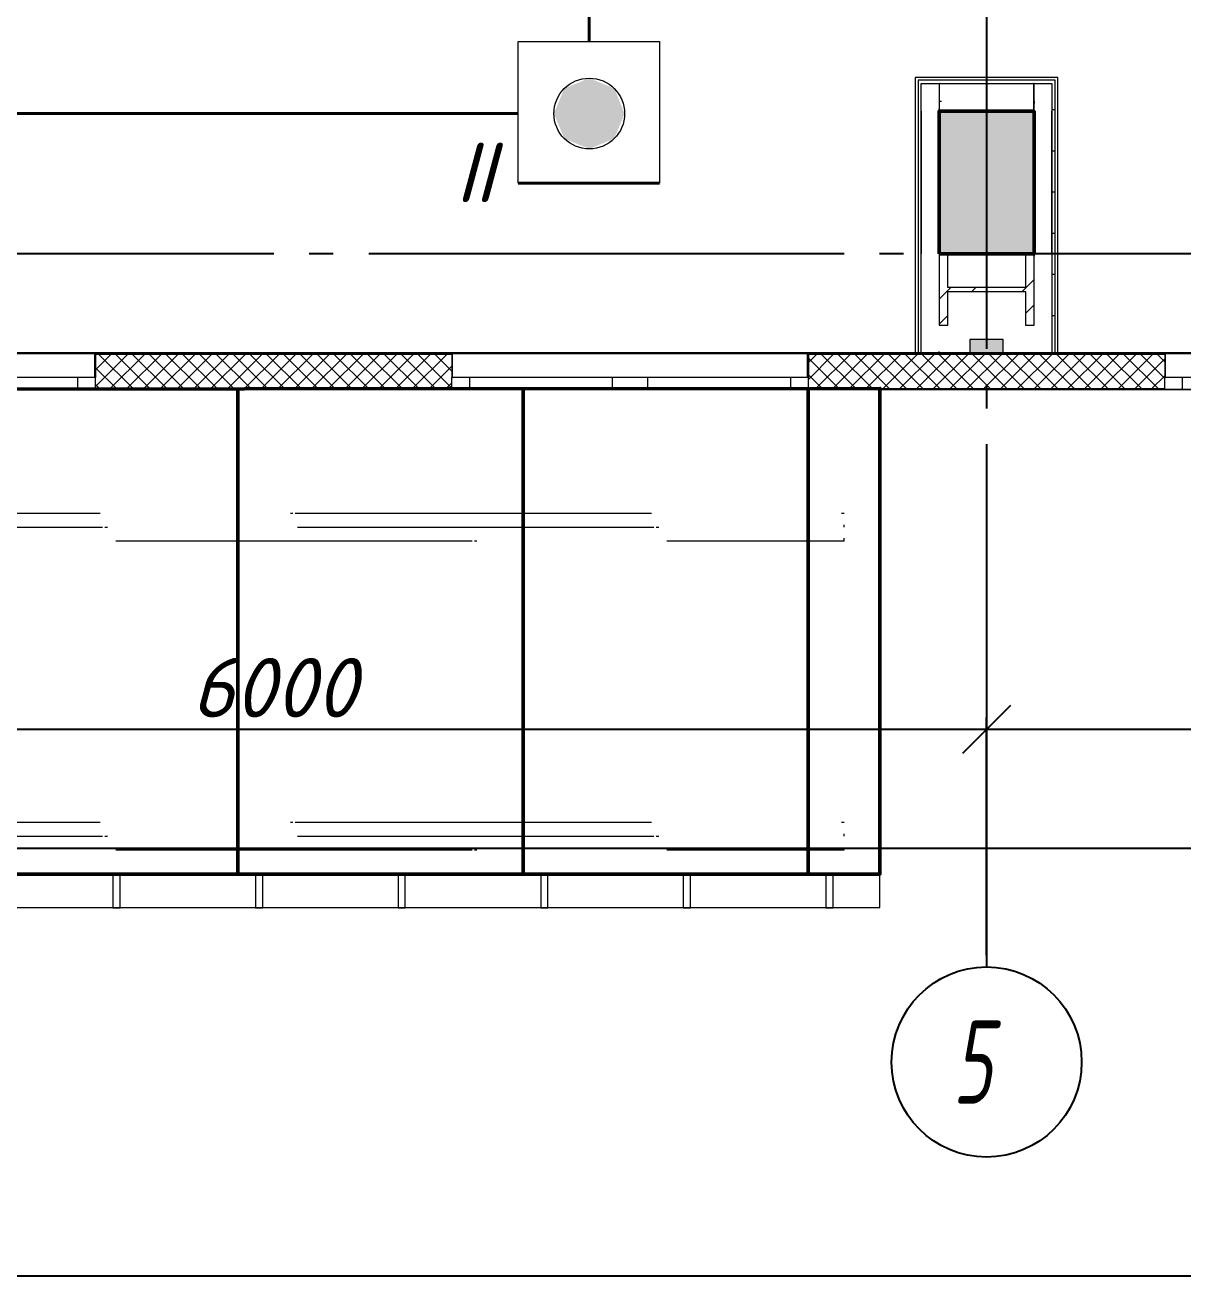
# Model space of a CAD drawing. Header units: millimetres. Extents: x 0 to 1286, y 0 to 420.
# Drawn here: x 417.7 to 466.5, y 56.6 to 109.2 of the extents above; entities that cross this region are included whole.
import ezdxf

# ---------------------------------------------------------------- set-up
doc = ezdxf.new("R2010")
doc.units = ezdxf.units.MM
doc.linetypes.add('ГОСТ 2.303 5', pattern=[24, 20, -1.5, 1, -1.5])
doc.linetypes.add('СПКБ-0000-000-АР#002$0$Achse', pattern=[2300, 0, -800, 1500, 0])
for name, color, linetype in [('Viewport2ForCustomObjects_0', 7, 'Continuous'), ('СПКБ-0000-000-АР#002$0$Колонны новые', 7, 'Continuous'), ('СПКБ-0000-000-АР#002$0$Колонны существующие', 7, 'Continuous'), ('СПКБ-0000-000-АР#002$0$Оболочка - Крыша', 7, 'Continuous'), ('СПКБ-0000-000-АР#002$0$Окна ArchiCAD', 7, 'Continuous'), ('СПКБ-0000-000-АР#002$0$Перекрытие новые', 7, 'Continuous'), ('СПКБ-0000-000-АР#002$0$Стены', 7, 'Continuous'), ('СПКБ-0000-000-АР#002$0$Фахверк', 7, 'Continuous'), ('Строительные оси', 7, 'Continuous'), ('ЭО_РАБОЧЕЕ ОСВЕЩЕНИЕ', 7, 'Continuous')]:
    doc.layers.add(name, color=color, linetype=linetype)
for name, color, linetype, lineweight in [('СПКБ-0000-000-АР#002$0$Балка_Ном._пера__2', 8, 'Continuous', 15), ('СПКБ-0000-000-АР#002$0$К_Прокат_Ном._пера__6', 5, 'Continuous', 9), ('СПКБ-0000-000-АР#002$0$Колонны новые_Ном._пера__20', 1, 'Continuous', 20), ('СПКБ-0000-000-АР#002$0$Колонны существующие_Ном._пера__141', 7, 'Continuous', 50), ('СПКБ-0000-000-АР#002$0$Окна ArchiCAD_Ном._пера__6', 5, 'Continuous', 9), ('СПКБ-0000-000-АР#002$0$Стены_Ном._пера__1', 7, 'Continuous', 13), ('СПКБ-0000-000-АР#002$0$Стены_Ном._пера__20', 1, 'Continuous', 20), ('СПКБ-0000-000-АР#002$0$Фахверк_Ном._пера__1', 7, 'Continuous', 13)]:
    doc.layers.add(name, color=color, linetype=linetype, lineweight=lineweight)
for name, color, linetype, lineweight, true_color in [('СПКБ-0000-000-АР#002$0$Колонны новые_Ном._пера__108', 7, 'Continuous', 13, 0xfd8379), ('СПКБ-0000-000-АР#002$0$Колонны существующие_Ном._пера__102', 7, 'Continuous', 13, 0xcccccc), ('СПКБ-0000-000-АР#002$0$Оболочка - Крыша_Ном._пера__4', 7, 'Continuous', 50, 0x029e21), ('СПКБ-0000-000-АР#002$0$Окна ArchiCAD_Ном._пера__68', 7, 'Continuous', 20, 0xfd4435), ('СПКБ-0000-000-АР#002$0$Перекрытие новые_Ном._пера__161', 7, 'Continuous', 13, 0xe11606), ('СПКБ-0000-000-АР#002$0$Стены_Ном._пера__68', 7, 'Continuous', 20, 0xfd4435), ('СПКБ-0000-000-АР#002$0$Фахверк_Ном._пера__102', 7, 'Continuous', 13, 0xcccccc)]:
    doc.layers.add(name, color=color, linetype=linetype, lineweight=lineweight, true_color=true_color)
doc.styles.add('2.5', font='isocpeui.ttf')
doc.styles.add('CustomTextStyle63', font='isocpeui.ttf', dxfattribs={"width": 0.652013, "height": 3.5})
doc.dimstyles.new('ISO-100', dxfattribs={"dimtxt": 2.5, "dimasz": 2, "dimexe": 0.5, "dimexo": 0.5, "dimgap": 0.5, "dimtad": 1, "dimdec": 0, "dimlfac": 100, "dimzin": 0, "dimdsep": 46, "dimtxsty": '2.5', "dimblk": 'OBLIQUE', "dimcen": 0, "dimdle": 0.5, "dimclrd": 3, "dimclre": 3, "dimadec": 0, "dimazin": 0, "dimtfac": 1, "dimtdec": 0, "dimtmove": 0, "dimatfit": 1, "dimfxl": 1, "dimtolj": 1, "dimtzin": 0, "dimlwd": -1, "dimarcsym": 0})
pattern_1 = [(0, (0, 0), (0, 173.205), [0, -100]), (0, (50, 86.6), (0, 173.205), [0, -100])]
pattern_2 = [(45, (0, 0), (-159.099, 159.099), []), (45, (-53.03, 53.03), (-159.099, 159.099), [])]
pattern_3 = [(45, (0, 0), (-35.35534, 35.35534), []), (135, (0, 0), (35.35534, 35.35534), [])]

# ---------------------------------------------------------------- blocks, each defined once
blk = doc.blocks.new('_Oblique')
at = {"color": 0, "linetype": 'ByBlock', "lineweight": -2}
blk.add_line((-0.5, -0.5), (0.5, 0.5), dxfattribs=at)
blk = doc.blocks.new('*D685')
at = {"layer": 'Defpoints', "color": 0, "ltscale": 100, "transparency": 16777216}
for p in [(458.188, 79.586), (398.188, 69.586), (458.188, 69.586)]:
    blk.add_point(p, dxfattribs=at)
at = {"layer": 'Строительные оси', "color": 3, "lineweight": -2, "ltscale": 100, "transparency": 16777216}
for p, q in [((398.188, 70.086), (398.188, 80.086)), ((458.188, 70.086), (458.188, 80.086))]:
    blk.add_line(p, q, dxfattribs=at)
at = {"layer": 'Строительные оси', "color": 3, "ltscale": 100, "transparency": 16777216}
blk.add_line((397.688, 79.586), (458.688, 79.586), dxfattribs=at)
at = {"layer": 'Строительные оси', "color": 3, "ltscale": 100, "transparency": 16777216, "xscale": 2, "yscale": 2, "zscale": 2, "rotation": 180}
blk.add_blockref('_Oblique', (398.188, 79.586), dxfattribs=at)
at = {"layer": 'Строительные оси', "color": 3, "ltscale": 100, "transparency": 16777216, "xscale": 2, "yscale": 2, "zscale": 2}
blk.add_blockref('_Oblique', (458.188, 79.586), dxfattribs=at)
at = {"layer": 'Строительные оси', "color": 0, "ltscale": 100, "transparency": 16777216, "insert": (428.188, 81.336), "char_height": 2.5, "attachment_point": 5, "style": '2.5'}
blk.add_mtext('\\A1;6000', dxfattribs=at)
blk = doc.blocks.new('*D686')
at = {"layer": 'Defpoints', "color": 0, "ltscale": 100, "transparency": 16777216}
for p in [(515.188, 79.586), (458.188, 69.586), (515.188, 69.586)]:
    blk.add_point(p, dxfattribs=at)
at = {"layer": 'Строительные оси', "color": 3, "lineweight": -2, "ltscale": 100, "transparency": 16777216}
for p, q in [((458.188, 70.086), (458.188, 80.086)), ((515.188, 70.086), (515.188, 80.086))]:
    blk.add_line(p, q, dxfattribs=at)
at = {"layer": 'Строительные оси', "color": 3, "ltscale": 100, "transparency": 16777216}
blk.add_line((457.688, 79.586), (515.688, 79.586), dxfattribs=at)
at = {"layer": 'Строительные оси', "color": 3, "ltscale": 100, "transparency": 16777216, "xscale": 2, "yscale": 2, "zscale": 2, "rotation": 180}
blk.add_blockref('_Oblique', (458.188, 79.586), dxfattribs=at)
at = {"layer": 'Строительные оси', "color": 3, "ltscale": 100, "transparency": 16777216, "xscale": 2, "yscale": 2, "zscale": 2}
blk.add_blockref('_Oblique', (515.188, 79.586), dxfattribs=at)
at = {"layer": 'Строительные оси', "color": 0, "ltscale": 100, "transparency": 16777216, "insert": (486.688, 81.352), "char_height": 2.5, "attachment_point": 5, "style": '2.5'}
blk.add_mtext('\\A1;5700', dxfattribs=at)
blk = doc.blocks.new('*D689')
at = {"layer": 'Defpoints', "color": 0, "ltscale": 100, "transparency": 16777216}
for p in [(584.188, 74.586), (98.188, 69.586), (584.188, 69.586)]:
    blk.add_point(p, dxfattribs=at)
at = {"layer": 'Строительные оси', "color": 3, "lineweight": -2, "ltscale": 100, "transparency": 16777216}
for p, q in [((98.188, 70.086), (98.188, 75.086)), ((584.188, 70.086), (584.188, 75.086))]:
    blk.add_line(p, q, dxfattribs=at)
at = {"layer": 'Строительные оси', "color": 3, "ltscale": 100, "transparency": 16777216}
blk.add_line((97.688, 74.586), (584.688, 74.586), dxfattribs=at)
at = {"layer": 'Строительные оси', "color": 3, "ltscale": 100, "transparency": 16777216, "xscale": 2, "yscale": 2, "zscale": 2, "rotation": 180}
blk.add_blockref('_Oblique', (98.188, 74.586), dxfattribs=at)
at = {"layer": 'Строительные оси', "color": 3, "ltscale": 100, "transparency": 16777216, "xscale": 2, "yscale": 2, "zscale": 2}
blk.add_blockref('_Oblique', (584.188, 74.586), dxfattribs=at)
at = {"layer": 'Строительные оси', "color": 0, "ltscale": 100, "transparency": 16777216, "insert": (348.084, 76.336), "char_height": 2.5, "attachment_point": 5, "style": '2.5'}
blk.add_mtext('\\A1;48600', dxfattribs=at)
blk = doc.blocks.new('*E728')
at = {"layer": 'Строительные оси', "color": 3, "linetype": 'ГОСТ 2.303 5', "lineweight": 25}
for p, q in [((120.431, 258.857), (120.431, -45.143)), ((186.431, -21.143), (-283.569, -21.143)), ((120.431, -45.143), (120.431, -51.143))]:
    blk.add_line(p, q, dxfattribs=at)
at = {"layer": 'Строительные оси', "color": 3, "linetype": 'Continuous', "lineweight": 25}
blk.add_circle((120.431, -55.143), 4, dxfattribs=at)
at = {"layer": 'ЭО_РАБОЧЕЕ ОСВЕЩЕНИЕ', "color": 5, "lineweight": 40}
for p, q in [((103.712, -12.216), (103.712, -10.817)), ((77.644, -15.241), (100.72, -15.241)), ((106.67, -18.166), (100.72, -18.166))]:
    blk.add_line(p, q, dxfattribs=at)
at = {"layer": 'ЭО_РАБОЧЕЕ ОСВЕЩЕНИЕ', "color": 7, "lineweight": 0}
for p, q in [((100.72, -12.216), (106.67, -12.216)), ((100.72, -18.166), (100.72, -12.216)), ((106.67, -12.216), (106.67, -18.166))]:
    blk.add_line(p, q, dxfattribs=at)
blk.add_circle((103.712, -15.241), 1.488, dxfattribs=at)
at = {"layer": 'ЭО_РАБОЧЕЕ ОСВЕЩЕНИЕ', "color": 5, "lineweight": 0}
for points in [[(102.66, -14.189), (102.224, -15.241), (105.199, -15.241)], [(103.712, -13.753), (102.66, -14.189), (104.764, -14.189)], [(102.66, -14.189), (104.764, -14.189), (105.199, -15.241)], [(102.224, -15.241), (102.66, -16.292), (104.764, -16.292)], [(102.224, -15.241), (105.199, -15.241), (104.764, -16.292)], [(102.66, -16.292), (104.764, -16.292), (103.712, -16.728)]]:
    blk.add_solid(points, dxfattribs=at)
at = {"layer": 'Строительные оси', "linetype": 'Continuous', "lineweight": 25, "style": 'CustomTextStyle63', "width": 0.652013}
blk.add_text('5', height=3.5, dxfattribs=at).set_placement((118.993, -56.893))
blk = doc.blocks.new('СПКБ-0000-000-АР#002$0$Перекрытие_1', base_point=(-24406.7, -2530.4))
at = {"layer": 'СПКБ-0000-000-АР#002$0$Перекрытие новые_Ном._пера__161', "color": 12, "linetype": 'Continuous', "lineweight": 13, "true_color": 0xe11606, "flags": 128}
blk.add_lwpolyline([(17852.7, -2530.3), (5844.3, -2530.3), (5849.1, -2225.3), (4547.2, -2225.3), (4547.2, 885.7), (293.1, 885.7), (293.1, -2514.3), (-24406.7, -2530.4)], dxfattribs=at)
blk = doc.blocks.new('СПКБ-0000-000-АР#002$0$Стена_132', base_point=(11843.1, -1472))
at = {"layer": 'СПКБ-0000-000-АР#002$0$Стены_Ном._пера__20', "linetype": 'Continuous', "lineweight": 20}
h = blk.add_hatch(dxfattribs=at)
h.set_pattern_fill('ШТУКАТУРКА', color=1, style=0, pattern_type=2)
h.set_pattern_definition(pattern_1)
h.paths.add_polyline_path([(12343.1, -1372), (11743.1, -1372), (11755.1, -1384), (12331.1, -1384)])
h = blk.add_hatch(dxfattribs=at)
h.set_pattern_fill('ШТУКАТУРКА', color=1, style=0, pattern_type=2)
h.set_pattern_definition(pattern_1)
h.paths.add_polyline_path([(11768.1, -1397), (12318.1, -1397), (12331.1, -1384), (11755.1, -1384)])
at = {"layer": 'СПКБ-0000-000-АР#002$0$Стены_Ном._пера__1', "color": 7, "linetype": 'СПКБ-0000-000-АР#002$0$Achse', "lineweight": 13, "flags": 128}
blk.add_lwpolyline([(11843.1, -1472), (12243.1, -1472)], dxfattribs=at)
at = {"layer": 'СПКБ-0000-000-АР#002$0$Стены_Ном._пера__20', "color": 1, "linetype": 'Continuous', "lineweight": 20, "flags": 128}
blk.add_lwpolyline([(12343.1, -1372), (11743.1, -1372)], dxfattribs=at)
at = {"layer": 'СПКБ-0000-000-АР#002$0$Стены_Ном._пера__68', "color": 20, "linetype": 'Continuous', "lineweight": 20, "true_color": 0xfd4435}
for p, q in [((12331.1, -1384), (11755.1, -1384)), ((11768.1, -1397), (12318.1, -1397))]:
    blk.add_line(p, q, dxfattribs=at)
blk = doc.blocks.new('СПКБ-0000-000-АР#002$0$Стена_133', base_point=(12243.1, -1472))
at = {"layer": 'СПКБ-0000-000-АР#002$0$Стены_Ном._пера__20', "linetype": 'Continuous', "lineweight": 20}
h = blk.add_hatch(dxfattribs=at)
h.set_pattern_fill('ШТУКАТУРКА', color=1, style=0, pattern_type=2)
h.set_pattern_definition(pattern_1)
h.paths.add_polyline_path([(12318.1, -1397), (12318.1, -1514.3), (12331.1, -1514.3), (12331.1, -1384)])
h = blk.add_hatch(dxfattribs=at)
h.set_pattern_fill('ШТУКАТУРКА', color=1, style=0, pattern_type=2)
h.set_pattern_definition(pattern_1)
h.paths.add_polyline_path([(12343.1, -1514.3), (12343.1, -1372), (12331.1, -1384), (12331.1, -1514.3)])
h = blk.add_hatch(dxfattribs=at)
h.set_pattern_fill('ШТУКАТУРКА', color=1, style=0, pattern_type=2)
h.set_pattern_definition(pattern_1)
h.paths.add_polyline_path([(12331.1, -2114.3), (12331.1, -1514.3), (12318.1, -1514.3), (12318.1, -2114.3)])
h = blk.add_hatch(dxfattribs=at)
h.set_pattern_fill('ШТУКАТУРКА', color=1, style=0, pattern_type=2)
h.set_pattern_definition(pattern_1)
h.paths.add_polyline_path([(12343.1, -2114.3), (12343.1, -1514.3), (12331.1, -1514.3), (12331.1, -2114.3)])
h = blk.add_hatch(dxfattribs=at)
h.set_pattern_fill('ШТУКАТУРКА', color=1, style=0, pattern_type=2)
h.set_pattern_definition(pattern_1)
h.paths.add_polyline_path([(12318.1, -2114.3), (12318.1, -2534.7), (12331.1, -2534.7), (12331.1, -2114.3)])
h = blk.add_hatch(dxfattribs=at)
h.set_pattern_fill('ШТУКАТУРКА', color=1, style=0, pattern_type=2)
h.set_pattern_definition(pattern_1)
h.paths.add_polyline_path([(12343.1, -2534.7), (12343.1, -2114.3), (12331.1, -2114.3), (12331.1, -2534.7)])
at = {"layer": 'СПКБ-0000-000-АР#002$0$Стены_Ном._пера__1', "color": 7, "linetype": 'СПКБ-0000-000-АР#002$0$Achse', "lineweight": 13, "flags": 128}
for points in [[(12243.1, -1472), (12243.1, -1514.3)], [(12243.1, -2114.3), (12243.1, -2534.7)]]:
    blk.add_lwpolyline(points, dxfattribs=at)
at = {"layer": 'СПКБ-0000-000-АР#002$0$Стены_Ном._пера__1', "color": 7, "linetype": 'Continuous', "lineweight": 13, "flags": 128}
blk.add_lwpolyline([(12243.1, -2534.7), (12318.1, -2534.7)], dxfattribs=at)
at = {"layer": 'СПКБ-0000-000-АР#002$0$Стены_Ном._пера__20', "color": 1, "linetype": 'Continuous', "lineweight": 20, "flags": 128}
for points in [[(12343.1, -2534.7), (12343.1, -1372)], [(12318.1, -2534.7), (12331.1, -2534.7)], [(12331.1, -2534.7), (12343.1, -2534.7)]]:
    blk.add_lwpolyline(points, dxfattribs=at)
at = {"layer": 'СПКБ-0000-000-АР#002$0$Стены_Ном._пера__68', "color": 20, "linetype": 'Continuous', "lineweight": 20, "true_color": 0xfd4435}
for p, q in [((12318.1, -1397), (12318.1, -1514.3)), ((12331.1, -1514.3), (12331.1, -1384)), ((12318.1, -2114.3), (12318.1, -1514.3)), ((12318.1, -1514.3), (12318.1, -2114.3)), ((12331.1, -2114.3), (12331.1, -1514.3)), ((12318.1, -2114.3), (12318.1, -2534.7)), ((12331.1, -2534.7), (12331.1, -2114.3))]:
    blk.add_line(p, q, dxfattribs=at)
blk = doc.blocks.new('СПКБ-0000-000-АР#002$0$Стена_134', base_point=(11843.1, -1472))
at = {"layer": 'СПКБ-0000-000-АР#002$0$Стены_Ном._пера__20', "linetype": 'Continuous', "lineweight": 20}
h = blk.add_hatch(dxfattribs=at)
h.set_pattern_fill('ШТУКАТУРКА', color=1, style=0, pattern_type=2)
h.set_pattern_definition(pattern_1)
h.paths.add_polyline_path([(11743.1, -1372), (11743.1, -1514.3), (11755.1, -1514.3), (11755.1, -1384)])
h = blk.add_hatch(dxfattribs=at)
h.set_pattern_fill('ШТУКАТУРКА', color=1, style=0, pattern_type=2)
h.set_pattern_definition(pattern_1)
h.paths.add_polyline_path([(11768.1, -1514.3), (11768.1, -1397), (11755.1, -1384), (11755.1, -1514.3)])
h = blk.add_hatch(dxfattribs=at)
h.set_pattern_fill('ШТУКАТУРКА', color=1, style=0, pattern_type=2)
h.set_pattern_definition(pattern_1)
h.paths.add_polyline_path([(11743.1, -1514.3), (11743.1, -2114.3), (11755.1, -2114.3), (11755.1, -1514.3)])
h = blk.add_hatch(dxfattribs=at)
h.set_pattern_fill('ШТУКАТУРКА', color=1, style=0, pattern_type=2)
h.set_pattern_definition(pattern_1)
h.paths.add_polyline_path([(11755.1, -1514.3), (11755.1, -2114.3), (11768.1, -2114.3), (11768.1, -1514.3)])
h = blk.add_hatch(dxfattribs=at)
h.set_pattern_fill('ШТУКАТУРКА', color=1, style=0, pattern_type=2)
h.set_pattern_definition(pattern_1)
h.paths.add_polyline_path([(11743.1, -2114.3), (11743.1, -2534.7), (11755.1, -2534.7), (11755.1, -2114.3)])
h = blk.add_hatch(dxfattribs=at)
h.set_pattern_fill('ШТУКАТУРКА', color=1, style=0, pattern_type=2)
h.set_pattern_definition(pattern_1)
h.paths.add_polyline_path([(11768.1, -2534.7), (11768.1, -2114.3), (11755.1, -2114.3), (11755.1, -2534.7)])
at = {"layer": 'СПКБ-0000-000-АР#002$0$Стены_Ном._пера__1', "color": 7, "linetype": 'СПКБ-0000-000-АР#002$0$Achse', "lineweight": 13, "flags": 128}
for points in [[(11843.1, -1514.3), (11843.1, -1472)], [(11843.1, -2534.7), (11843.1, -2114.3)]]:
    blk.add_lwpolyline(points, dxfattribs=at)
at = {"layer": 'СПКБ-0000-000-АР#002$0$Стены_Ном._пера__1', "color": 7, "linetype": 'Continuous', "lineweight": 13, "flags": 128}
blk.add_lwpolyline([(11843.1, -2534.7), (11768.1, -2534.7)], dxfattribs=at)
at = {"layer": 'СПКБ-0000-000-АР#002$0$Стены_Ном._пера__20', "color": 1, "linetype": 'Continuous', "lineweight": 20, "flags": 128}
for points in [[(11743.1, -1372), (11743.1, -2534.7)], [(11755.1, -2534.7), (11743.1, -2534.7)], [(11768.1, -2534.7), (11755.1, -2534.7)]]:
    blk.add_lwpolyline(points, dxfattribs=at)
at = {"layer": 'СПКБ-0000-000-АР#002$0$Стены_Ном._пера__68', "color": 20, "linetype": 'Continuous', "lineweight": 20, "true_color": 0xfd4435}
for p, q in [((11755.1, -1384), (11755.1, -1514.3)), ((11768.1, -1514.3), (11768.1, -1397)), ((11755.1, -1514.3), (11755.1, -2114.3)), ((11768.1, -1514.3), (11768.1, -2114.3)), ((11768.1, -2114.3), (11768.1, -1514.3)), ((11755.1, -2114.3), (11755.1, -2534.7)), ((11768.1, -2534.7), (11768.1, -2114.3))]:
    blk.add_line(p, q, dxfattribs=at)
blk = doc.blocks.new('СПКБ-0000-000-АР#002$0$Колонна_8', base_point=(12043.1, -1814.3))
at = {"layer": 'СПКБ-0000-000-АР#002$0$Колонны существующие_Ном._пера__102', "linetype": 'Continuous', "lineweight": 13, "true_color": 0xcccccc}
blk.add_hatch(color=254, dxfattribs=at).paths.add_polyline_path([(11843.1, -2114.3), (12243.1, -2114.3), (12243.1, -1514.3), (11843.1, -1514.3)])
at = {"layer": 'СПКБ-0000-000-АР#002$0$Колонны существующие_Ном._пера__141', "color": 7, "linetype": 'Continuous', "lineweight": 50, "flags": 128}
blk.add_lwpolyline([(11843.1, -2114.3), (12243.1, -2114.3), (12243.1, -1514.3), (11843.1, -1514.3)], close=True, dxfattribs=at)
blk = doc.blocks.new('СПКБ-0000-000-АР#002$0$Колонна_37', base_point=(12043.1, -2264.3))
at = {"layer": 'СПКБ-0000-000-АР#002$0$Колонны новые_Ном._пера__108', "linetype": 'Continuous', "lineweight": 13, "true_color": 0xfd8379}
h = blk.add_hatch(dxfattribs=at)
h.set_pattern_fill('СТАЛЬ', color=11, style=0, pattern_type=2)
h.set_pattern_definition(pattern_2)
h.paths.add_polyline_path([(12243.1, -2414.3), (12243.1, -2114.3), (12206.5, -2114.3), (12206.5, -2255.5), (11879.8, -2255.5), (11879.8, -2114.3), (11843.1, -2114.3), (11843.1, -2414.3), (11879.8, -2414.3), (11879.8, -2273), (12206.5, -2273), (12206.5, -2414.3)])
at = {"layer": 'СПКБ-0000-000-АР#002$0$Колонны новые_Ном._пера__20', "color": 1, "linetype": 'Continuous', "lineweight": 20}
for p, q in [((11879.8, -2114.3), (11843.1, -2114.3)), ((11843.1, -2114.3), (11843.1, -2414.3)), ((11879.8, -2255.5), (11879.8, -2114.3)), ((12243.1, -2114.3), (12206.5, -2114.3)), ((12206.5, -2114.3), (12206.5, -2255.5)), ((12243.1, -2414.3), (12243.1, -2114.3)), ((12206.5, -2255.5), (11879.8, -2255.5)), ((11879.8, -2414.3), (11879.8, -2273)), ((11879.8, -2273), (12206.5, -2273)), ((12206.5, -2273), (12206.5, -2414.3)), ((11843.1, -2414.3), (11879.8, -2414.3)), ((12206.5, -2414.3), (12243.1, -2414.3))]:
    blk.add_line(p, q, dxfattribs=at)
blk = doc.blocks.new('СПКБ-0000-000-АР#002$0$Колонна_38', base_point=(11843.1, -1456.8))
at = {"layer": 'СПКБ-0000-000-АР#002$0$Колонны новые_Ном._пера__108', "linetype": 'Continuous', "lineweight": 13, "true_color": 0xfd8379}
h = blk.add_hatch(dxfattribs=at)
h.set_pattern_fill('СТАЛЬ', color=11, style=0, pattern_type=2)
h.set_pattern_definition(pattern_2)
h.paths.add_polyline_path([(12243.1, -1397.9), (12241.1, -1397.9), (12241.1, -1510.9), (11845.1, -1510.9), (11845.1, -1397.9), (11843.1, -1397.9), (11843.1, -1510.9), (11843.1, -1512.9), (11845.1, -1512.9), (12241.1, -1512.9), (12243.1, -1512.9), (12243.1, -1510.9)])
at = {"layer": 'СПКБ-0000-000-АР#002$0$Колонны новые_Ном._пера__20', "color": 1, "linetype": 'Continuous', "lineweight": 20}
for p, q in [((11845.1, -1397.9), (11843.1, -1397.9)), ((11843.1, -1397.9), (11843.1, -1510.9)), ((11845.1, -1510.9), (11845.1, -1397.9)), ((12243.1, -1397.9), (12241.1, -1397.9)), ((12241.1, -1397.9), (12241.1, -1510.9)), ((12243.1, -1510.9), (12243.1, -1397.9)), ((11843.1, -1510.9), (11843.1, -1512.9)), ((11843.1, -1512.9), (11845.1, -1512.9)), ((12241.1, -1510.9), (11845.1, -1510.9)), ((11845.1, -1512.9), (12241.1, -1512.9)), ((12241.1, -1512.9), (12243.1, -1512.9)), ((12243.1, -1512.9), (12243.1, -1510.9))]:
    blk.add_line(p, q, dxfattribs=at)
blk = doc.blocks.new('СПКБ-0000-000-АР#002$0$Крыша_2', base_point=(3569.7, -4723.7))
at = {"layer": 'СПКБ-0000-000-АР#002$0$Оболочка - Крыша_Ном._пера__4', "linetype": 'Continuous', "lineweight": 50, "true_color": 0x029e21}
h = blk.add_hatch(dxfattribs=at)
h.set_pattern_fill('ПАНЕЛЬ_СЭНДВИЧ_ГОРИЗ', color=104, style=0, pattern_type=2)
h.set_pattern_definition([(90, (7867.6, -3973), (-1200, 0), [])])
h.paths.add_polyline_path([(3569.7, -4723.7), (11594, -4723.7), (11594, -2680.3), (3569.7, -2684.3)])
at = {"layer": 'СПКБ-0000-000-АР#002$0$Оболочка - Крыша_Ном._пера__4', "color": 104, "linetype": 'Continuous', "lineweight": 50, "true_color": 0x029e21, "flags": 128}
blk.add_lwpolyline([(3569.7, -4723.7), (11594, -4723.7), (11594, -2680.3), (3569.7, -2684.3)], close=True, dxfattribs=at)
blk = doc.blocks.new('СПКБ-0000-000-АР#002$0$Балка - Двутавр 19')
at = {"layer": 'СПКБ-0000-000-АР#002$0$Балка_Ном._пера__2', "color": 8, "linetype": 'СПКБ-0000-000-АР#002$0$Achse', "lineweight": 15}
for p, q in [((7750, 57.15), (3875, 57.15)), ((7750, 0), (7750, 57.15)), ((0, 0), (7750, 0)), ((7750, -57.15), (7750, 0)), ((3875, -57.15), (7750, -57.15))]:
    blk.add_line(p, q, dxfattribs=at)
blk = doc.blocks.new('СПКБ-0000-000-АР#002$0$Желоб Водосточный 19')
at = {"layer": 'СПКБ-0000-000-АР#002$0$К_Прокат_Ном._пера__6', "color": 5, "linetype": 'Continuous', "lineweight": 9}
for p, q in [((4012.2, 70), (0, 70)), ((0, 70), (0, -70)), ((215, 72), (185, 72)), ((185, 72), (185, -72)), ((215, -72), (215, 72)), ((815, 72), (785, 72)), ((785, 72), (785, -72)), ((815, -72), (815, 72)), ((1415, 72), (1385, 72)), ((1385, 72), (1385, -72)), ((1415, -72), (1415, 72)), ((2015, 72), (1985, 72)), ((1985, 72), (1985, -72)), ((2015, -72), (2015, 72)), ((2615, 72), (2585, 72)), ((2585, 72), (2585, -72)), ((2615, -72), (2615, 72)), ((3215, 72), (3185, 72)), ((3185, 72), (3185, -72)), ((3215, -72), (3215, 72)), ((3815, 72), (3785, 72)), ((3785, 72), (3785, -72)), ((3815, -72), (3815, 72)), ((4012.2, -70), (4012.2, 70)), ((0, -70), (4012.2, -70)), ((185, -72), (215, -72)), ((785, -72), (815, -72)), ((1385, -72), (1415, -72)), ((1985, -72), (2015, -72)), ((2585, -72), (2615, -72)), ((3185, -72), (3215, -72)), ((3785, -72), (3815, -72))]:
    blk.add_line(p, q, dxfattribs=at)
blk = doc.blocks.new('СПКБ-0000-000-АР#002$0$Двустворчатое Окно 19')
at = {"layer": 'СПКБ-0000-000-АР#002$0$Окна ArchiCAD_Ном._пера__6', "color": 5, "linetype": 'Continuous', "lineweight": 9}
for p, q in [((-747, 100), (747, 100)), ((-750, 0), (-675, 0)), ((-675, 0), (-675, -50)), ((-675, 0), (-75, 0)), ((-75, -50), (-75, 0)), ((-75, 0), (0, 0)), ((0, 0), (75, 0)), ((75, 0), (75, -50)), ((75, 0), (675, 0)), ((675, -50), (675, 0)), ((675, 0), (750, 0)), ((-750, -50), (750, -50)), ((-675, -50), (-750, -50)), ((-75, -50), (-675, -50)), ((0, -50), (-75, -50)), ((75, -50), (0, -50)), ((675, -50), (75, -50)), ((750, -50), (675, -50))]:
    blk.add_line(p, q, dxfattribs=at)
at = {"layer": 'СПКБ-0000-000-АР#002$0$Окна ArchiCAD_Ном._пера__68', "color": 20, "linetype": 'Continuous', "lineweight": 20, "true_color": 0xfd4435}
for p, q in [((-750, -47), (-750, 0)), ((750, -47), (750, 0)), ((-750, -50), (-750, -47)), ((750, -50), (750, -47))]:
    blk.add_line(p, q, dxfattribs=at)
blk = doc.blocks.new('СПКБ-0000-000-АР#002$0$Стена_265', base_point=(-24406.7, -2534.3))
at = {"layer": 'СПКБ-0000-000-АР#002$0$Стены_Ном._пера__68', "linetype": 'Continuous', "lineweight": 20, "true_color": 0xfd4435}
for points in [[(8293.1, -2534.3), (8290.1, -2534.3), (8290.1, -2634.3), (8293.1, -2634.3), (8293.1, -2537.3)], [(9793.1, -2534.3), (8293.1, -2534.3), (8293.1, -2537.3), (9793.1, -2537.3)], [(9796.1, -2534.3), (9793.1, -2534.3), (9793.1, -2537.3), (9793.1, -2634.3), (9796.1, -2634.3)], [(11293.1, -2534.3), (11290.1, -2534.3), (11290.1, -2634.3), (11293.1, -2634.3), (11293.1, -2537.3)], [(11293.1, -2537.3), (12793.1, -2537.3), (12793.1, -2534.3), (11293.1, -2534.3)], [(12796.1, -2534.3), (12793.1, -2534.3), (12793.1, -2537.3), (12793.1, -2634.3), (12796.1, -2634.3)], [(9793.1, -2681.3), (8293.1, -2681.3), (8293.1, -2684.3), (9793.1, -2684.3)], [(11293.1, -2681.3), (11293.1, -2684.3), (12793.1, -2684.3), (12793.1, -2681.3)]]:
    blk.add_hatch(color=20, dxfattribs=at).paths.add_polyline_path(points)
h = blk.add_hatch(dxfattribs=at)
h.set_pattern_fill('СЕТКА_5X5_ДИАГОНАЛЬНАЯ', color=20, style=0, pattern_type=2)
h.set_pattern_definition(pattern_3)
h.paths.add_polyline_path([(8293.1, -2681.3), (9793.1, -2681.3), (9793.1, -2634.3), (9793.1, -2537.3), (8293.1, -2537.3), (8293.1, -2634.3)])
h = blk.add_hatch(dxfattribs=at)
h.set_pattern_fill('СЕТКА_5X5_ДИАГОНАЛЬНАЯ', color=20, style=0, pattern_type=2)
h.set_pattern_definition(pattern_3)
h.paths.add_polyline_path([(11293.1, -2681.3), (12793.1, -2681.3), (12793.1, -2634.3), (12793.1, -2537.3), (11293.1, -2537.3), (11293.1, -2634.3)])
at = {"layer": 'СПКБ-0000-000-АР#002$0$Стены_Ном._пера__68', "color": 20, "linetype": 'Continuous', "lineweight": 20, "true_color": 0xfd4435}
for p, q in [((8290.1, -2634.3), (8290.1, -2534.3)), ((8293.1, -2534.3), (8290.1, -2534.3)), ((9793.1, -2537.3), (8293.1, -2537.3)), ((8293.1, -2537.3), (8293.1, -2634.3)), ((9793.1, -2534.3), (9796.1, -2534.3)), ((9793.1, -2537.3), (9793.1, -2634.3)), ((9796.1, -2634.3), (9796.1, -2534.3)), ((11290.1, -2634.3), (11290.1, -2534.3)), ((11293.1, -2534.3), (11290.1, -2534.3)), ((12793.1, -2537.3), (11293.1, -2537.3)), ((11293.1, -2537.3), (11293.1, -2634.3)), ((12793.1, -2534.3), (12796.1, -2534.3)), ((12793.1, -2537.3), (12793.1, -2634.3)), ((12796.1, -2634.3), (12796.1, -2534.3)), ((8293.1, -2634.3), (8290.1, -2634.3)), ((8293.1, -2681.3), (8293.1, -2634.3)), ((8293.1, -2681.3), (9793.1, -2681.3)), ((8293.1, -2684.3), (8293.1, -2681.3)), ((9793.1, -2634.3), (9796.1, -2634.3)), ((9793.1, -2681.3), (9793.1, -2634.3)), ((9793.1, -2684.3), (9793.1, -2681.3)), ((11293.1, -2634.3), (11290.1, -2634.3)), ((11293.1, -2681.3), (11293.1, -2634.3)), ((11293.1, -2681.3), (12793.1, -2681.3)), ((11293.1, -2684.3), (11293.1, -2681.3)), ((12793.1, -2634.3), (12796.1, -2634.3)), ((12793.1, -2681.3), (12793.1, -2634.3)), ((12793.1, -2684.3), (12793.1, -2681.3))]:
    blk.add_line(p, q, dxfattribs=at)
at = {"layer": 'СПКБ-0000-000-АР#002$0$Стены_Ном._пера__68', "color": 20, "linetype": 'Continuous', "lineweight": 20, "true_color": 0xfd4435, "flags": 128}
for points in [[(9793.1, -2534.3), (8293.1, -2534.3)], [(12793.1, -2534.3), (11293.1, -2534.3)], [(8293.1, -2684.3), (9793.1, -2684.3)], [(11293.1, -2684.3), (12793.1, -2684.3)]]:
    blk.add_lwpolyline(points, dxfattribs=at)
at = {"layer": 'СПКБ-0000-000-АР#002$0$Окна ArchiCAD', "color": 5, "linetype": 'Continuous', "lineweight": 9, "xscale": -1, "zscale": 1000}
for p in [(7543.1, -2634.3), (10543.1, -2634.3), (13543.1, -2634.3)]:
    blk.add_blockref('СПКБ-0000-000-АР#002$0$Двустворчатое Окно 19', p, dxfattribs=at)
blk = doc.blocks.new('СПКБ-0000-000-АР#002$0$Колонна_127', base_point=(12043.1, -2504.3))
at = {"layer": 'СПКБ-0000-000-АР#002$0$Фахверк_Ном._пера__102', "linetype": 'Continuous', "lineweight": 13, "true_color": 0xcccccc}
blk.add_hatch(color=254, dxfattribs=at).paths.add_polyline_path([(11973.1, -2534.3), (12113.1, -2534.3), (12113.1, -2474.3), (11973.1, -2474.3)])
at = {"layer": 'СПКБ-0000-000-АР#002$0$Фахверк_Ном._пера__1', "color": 7, "linetype": 'Continuous', "lineweight": 13, "flags": 128}
blk.add_lwpolyline([(11973.1, -2534.3), (12113.1, -2534.3), (12113.1, -2474.3), (11973.1, -2474.3)], close=True, dxfattribs=at)
blk = doc.blocks.new('*E727')
at = {"layer": 'СПКБ-0000-000-АР#002$0$Балка_Ном._пера__2', "color": 8, "linetype": 'СПКБ-0000-000-АР#002$0$Achse', "lineweight": 15, "xscale": 0.01, "yscale": 0.01, "zscale": 10}
for p in [(313.25, 16.019), (313.25, 3.019)]:
    blk.add_blockref('СПКБ-0000-000-АР#002$0$Балка - Двутавр 19', p, dxfattribs=at)
at = {"layer": 'СПКБ-0000-000-АР#002$0$К_Прокат_Ном._пера__6', "color": 5, "linetype": 'Continuous', "lineweight": 9, "xscale": 0.01, "yscale": 0.01, "zscale": 10}
blk.add_blockref('СПКБ-0000-000-АР#002$0$Желоб Водосточный 19', (352.137, 0.72), dxfattribs=at)
at = {"layer": 'СПКБ-0000-000-АР#002$0$Колонны новые', "color": 1, "lineweight": 20, "xscale": 0.01, "yscale": 0.01, "zscale": 0.01}
for name, p in [('СПКБ-0000-000-АР#002$0$Колонна_38', (394.75, 34.09)), ('СПКБ-0000-000-АР#002$0$Колонна_37', (396.75, 26.015))]:
    blk.add_blockref(name, p, dxfattribs=at)
at = {"layer": 'СПКБ-0000-000-АР#002$0$Колонны существующие', "color": 7, "lineweight": 50, "xscale": 0.01, "yscale": 0.01, "zscale": 0.01}
blk.add_blockref('СПКБ-0000-000-АР#002$0$Колонна_8', (396.75, 30.515), dxfattribs=at)
at = {"layer": 'СПКБ-0000-000-АР#002$0$Оболочка - Крыша', "color": 104, "linetype": 'Continuous', "lineweight": 50, "true_color": 0x029e21, "xscale": 0.01, "yscale": 0.01, "zscale": 0.01}
blk.add_blockref('СПКБ-0000-000-АР#002$0$Крыша_2', (312.016, 1.42), dxfattribs=at)
at = {"layer": 'СПКБ-0000-000-АР#002$0$Перекрытие новые', "color": 12, "linetype": 'Continuous', "lineweight": 13, "true_color": 0xe11606, "xscale": 0.01, "yscale": 0.01, "zscale": 0.01}
blk.add_blockref('СПКБ-0000-000-АР#002$0$Перекрытие_1', (32.251, 23.353), dxfattribs=at)
at = {"layer": 'СПКБ-0000-000-АР#002$0$Стены', "color": 12, "lineweight": 50, "true_color": 0xdf0000, "xscale": 0.01, "yscale": 0.01, "zscale": 0.01}
for name, p in [('СПКБ-0000-000-АР#002$0$Стена_132', (394.75, 33.937)), ('СПКБ-0000-000-АР#002$0$Стена_134', (394.75, 33.937)), ('СПКБ-0000-000-АР#002$0$Стена_133', (398.75, 33.937))]:
    blk.add_blockref(name, p, dxfattribs=at)
at = {"layer": 'СПКБ-0000-000-АР#002$0$Стены', "color": 20, "lineweight": 20, "true_color": 0xfd4435, "xscale": 0.01, "yscale": 0.01, "zscale": 0.01}
blk.add_blockref('СПКБ-0000-000-АР#002$0$Стена_265', (32.251, 23.314), dxfattribs=at)
at = {"layer": 'СПКБ-0000-000-АР#002$0$Фахверк', "color": 7, "lineweight": 13, "xscale": 0.01, "yscale": 0.01, "zscale": 0.01}
blk.add_blockref('СПКБ-0000-000-АР#002$0$Колонна_127', (396.75, 23.615), dxfattribs=at)

msp = doc.modelspace()

# ---------------------------------------------------------------- linework, layer by layer
at = {"layer": 'Defpoints', "linetype": 'Continuous'}
msp.add_lwpolyline([(35, 56.586), (637.188, 56.586), (637.188, 400), (35, 400)], close=True, dxfattribs=at)

# ---------------------------------------------------------------- block references
msp.add_blockref('*E727', (61.438, 72.071))
at = {"layer": 'Viewport2ForCustomObjects_0'}
msp.add_blockref('*E728', (337.756, 120.729), dxfattribs=at)

# ---------------------------------------------------------------- texts
at = {"layer": 'ЭО_РАБОЧЕЕ ОСВЕЩЕНИЕ', "insert": (436.653, 103.015), "char_height": 2.5, "attachment_point": 5, "style": '2.5'}
msp.add_mtext('II', dxfattribs=at)

# ---------------------------------------------------------------- dimensions: what is measured, and where the dimension line sits
at = {"layer": 'Строительные оси', "ltscale": 100}
for base, p1, p2, picture, middle in [((458.188, 79.586), (398.188, 69.586), (458.188, 69.586), '*D685', (428.188, 81.336)), ((515.188, 79.586), (458.188, 69.586), (515.188, 69.586), '*D686', (486.688, 81.352))]:
    dim = msp.add_linear_dim(base=base, p1=p1, p2=p2, dimstyle='ISO-100', override={"dimscale": 1, "dimlfac": 100}, dxfattribs=at)
    dim.commit()
    dim.dimension.update_dxf_attribs({"geometry": picture, "text_midpoint": middle})
dim = msp.add_linear_dim(base=(584.188, 74.586), p1=(98.188, 69.586), p2=(584.188, 69.586), dimstyle='ISO-100', override={"dimscale": 1, "dimlfac": 100}, dxfattribs=at)
dim.commit()
dim.dimension.update_dxf_attribs({"geometry": '*D689', "text_midpoint": (348.084, 74.586), "dimtype": 160})

doc.saveas('drawing.dxf')
